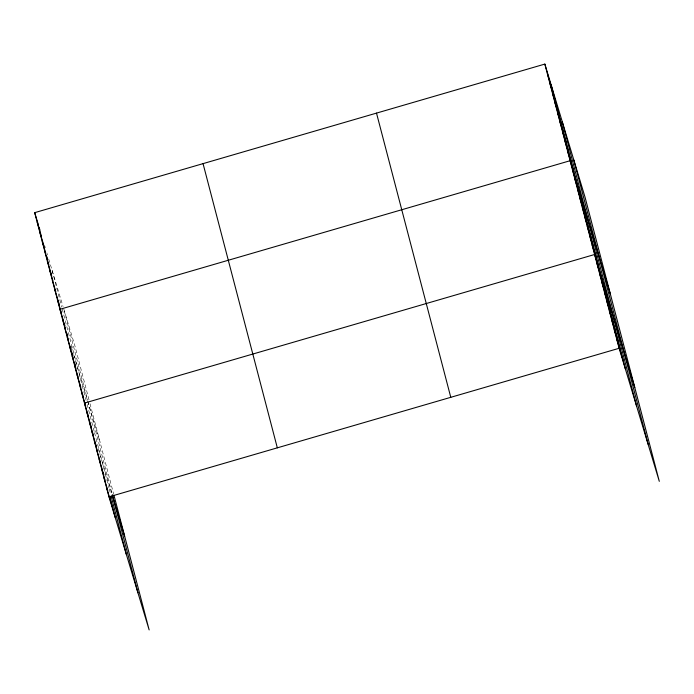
<?xml version="1.0" encoding="UTF-8"?>
<svg xmlns="http://www.w3.org/2000/svg" width="694" height="694" viewBox="0 0 694 694"><rect width="100%" height="100%" fill="white"/><g stroke="black" fill="none" stroke-linecap="round" stroke-linejoin="round"><path stroke-width="0.52" stroke-dasharray="3.47 2.6" d="M44.659 245.633L45.275 247.697M46.836 252.85L47.452 254.915M48.701 259.036L63.076 306.644M71.152 346.393L72.402 350.513M73.642 354.634L87.444 400.334M87.739 401.314L100.127 442.347M98.158 448.419L111.951 494.119M89.014 399.831L74.874 345.716L63.666 308.604L87.661 400.403M90.02 403.691L113.738 494.449M87.912 401.375L112.341 494.857M52.128 270.374L61.723 307.095M62.226 309.03L82.005 384.719M82.282 385.76L86.091 400.351M87.184 404.515L94.263 431.616M94.531 432.657L108.967 487.891M109.244 488.932L110.606 494.137"/><path stroke-width="1.04" d="M114.016 495.49L149.149 629.918L108.975 496.869L34.7 212.659L544.851 64.082L585.025 197.131L659.3 481.341L619.126 348.284L544.851 64.082M108.975 496.869L619.126 348.284M547.384 73.746L553.604 94.341M549.908 83.401L556.128 104.005M552.433 93.065L558.653 113.669M554.957 102.729L561.177 123.332M557.482 112.393L563.702 132.996M560.006 122.057L566.226 142.66M562.53 131.721L568.75 152.324M565.055 141.385L571.275 161.988M567.579 151.049L573.799 171.652M610.278 293.762L570.112 160.713L59.953 309.29L63.371 320.628M572.559 170.091L578.779 190.694M575.014 179.468L581.234 200.072M577.46 188.846L583.68 209.449M579.915 198.224L586.135 218.827M582.361 207.601L588.581 228.205M584.816 216.979L591.036 237.582M587.263 226.365L593.483 246.96M589.718 235.743L595.938 256.346M592.164 245.121L598.384 265.724M634.793 387.547L594.619 254.498L84.468 403.084L88.511 416.469M597.074 263.876L603.294 284.479M599.521 273.254L605.741 293.857M601.976 282.632L608.196 303.235M604.422 292.009L610.642 312.612M606.877 301.396L613.097 321.999M609.323 310.773L615.543 331.376M611.778 320.151L617.998 340.754M614.225 329.529L620.445 350.132M616.68 338.906L622.9 359.509M34.7 212.659L38.43 225.021M39.055 227.085L39.983 230.174M37.224 222.323L41.267 235.717M39.749 231.987L44.104 246.413M42.273 241.651L45.388 251.957M46.628 256.077L47.565 259.166M44.798 251.315L48.849 264.709M47.331 260.979L51.677 275.397M49.855 270.643L52.961 280.94M52.38 280.307L55.798 291.636M54.904 289.971L59.259 304.388M57.429 299.635L61.471 313.02M63.995 322.684L64.932 325.772M62.408 318.676L65.514 328.973M66.763 333.094L67.691 336.182M64.854 328.054L68.281 339.383M67.309 337.431L71.04 349.793M71.664 351.849L72.592 354.946M69.756 346.809L73.182 358.139M74.423 362.259L75.36 365.348M72.211 356.187L75.941 368.549M74.657 365.565L78.084 376.894M77.112 374.942L80.842 387.304M79.558 384.32L83.601 397.714M82.013 393.706L85.744 406.068M112.246 495.1L124.634 536.132M86.915 412.462L91.27 426.879M89.37 421.839L93.412 435.233M91.816 431.217L96.171 445.643M94.271 440.595L97.377 450.9M96.718 449.972L100.144 461.31M99.173 459.359L102.278 469.656M102.903 471.72L103.84 474.809M101.619 468.736L105.046 480.066M104.074 478.114L107.804 490.476M109.669 496.652L110.294 498.717M106.52 487.492L112.74 508.095M573.825 160.019L648.101 444.229M562.279 121.788L636.554 405.999M551.071 84.685L625.346 368.887M376.504 113.113L450.779 397.315M203.047 163.628L277.322 447.838M112.341 494.857L137.941 592.815M111.144 496.227L126.395 554.584M109.747 496.626L115.195 517.472"/></g></svg>
